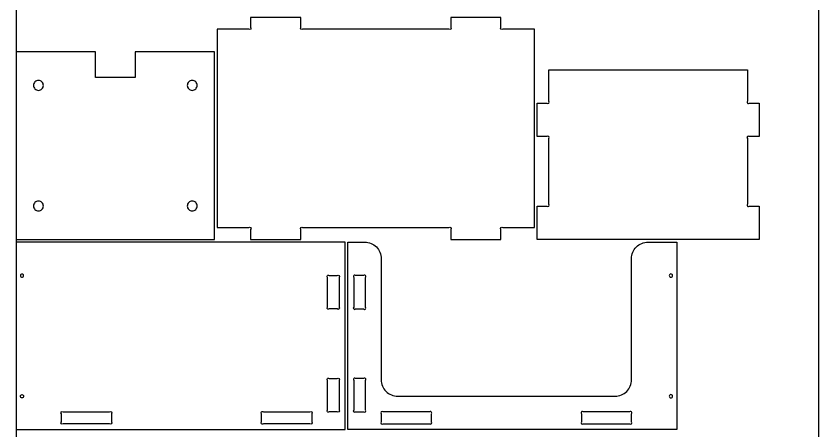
# Model space of a CAD drawing. Extents: x -767 to 4985, y -506 to 2808.
# Drawn here: x 2508 to 3728, y 969 to 1600 of the extents above; entities that cross this region are included whole.
import ezdxf

# ---------------------------------------------------------------- set-up
doc = ezdxf.new("R2010")
doc.units = 0
doc.layers.add('T5_LOGOLAYER_20', color=18, linetype='CONTINUOUS')

msp = doc.modelspace()

# ---------------------------------------------------------------- linework, layer by layer
at = {"layer": 'T5_LOGOLAYER_20'}
for points in [[(2507.9, 0), (3727.9, 0), (3727.9, 2440), (2507.9, 2440)], [(2628.7, 1545), (2507.9, 1545), (2507.9, 1260), (2809.5, 1260), (2809.5, 1545), (2688.7, 1545), (2688.7, 1506), (2628.7, 1506)], [(3007.9, 971), (3007.9, 1256), (2507.9, 1256), (2507.9, 971)]]:
    msp.add_lwpolyline(points, close=True, dxfattribs=at)
for points in [[(2813.5, 1449.8), (2813.5, 1278), (2861.4, 1278, -1), (2864.3, 1275.2), (2864.3, 1260), (2940.5, 1260), (2940.5, 1275.2, -1), (2943.3, 1278), (3165.6, 1278, -1), (3168.5, 1275.2), (3168.5, 1260), (3244.7, 1260), (3244.7, 1275.2, -1), (3247.5, 1278), (3295.5, 1278), (3295.5, 1449.8), (3295.5, 1579.6), (3247.5, 1579.6, -1), (3244.7, 1582.4), (3244.7, 1597.6), (3168.5, 1597.6), (3168.5, 1582.4, -1), (3165.6, 1579.6), (2943.3, 1579.6, -1), (2940.5, 1582.4), (2940.5, 1597.6), (2864.3, 1597.6), (2864.3, 1582.4, -1), (2861.4, 1579.6), (2813.5, 1579.6)], [(3317.5, 1413.6, 1), (3314.6, 1416.4), (3299.5, 1416.4), (3299.5, 1467.2), (3314.6, 1467.2, 1), (3317.5, 1470), (3317.5, 1518), (3489.3, 1518), (3619.1, 1518), (3619.1, 1470, 1), (3621.9, 1467.2), (3637.1, 1467.2), (3637.1, 1416.4), (3621.9, 1416.4, 1), (3619.1, 1413.6), (3619.1, 1313.6, 1), (3621.9, 1310.8), (3637.1, 1310.8), (3637.1, 1260), (3619.1, 1260), (3489.3, 1260), (3299.5, 1260), (3299.5, 1310.8), (3314.6, 1310.8, 1), (3317.5, 1313.6)], [(2541.9, 1501.7, 0.414214), (2534.4, 1494.2, 0.414214), (2541.9, 1486.7, 0.414214), (2549.4, 1494.2, 0.414214)], [(2775.5, 1501.7, 0.414214), (2768, 1494.2, 0.414214), (2775.5, 1486.7, 0.414214), (2783, 1494.2, 0.414214)], [(2541.9, 1318.3, 0.414214), (2534.4, 1310.8, 0.414214), (2541.9, 1303.3, 0.414214), (2549.4, 1310.8, 0.414214)], [(2775.5, 1318.3, 0.414214), (2768, 1310.8, 0.414214), (2775.5, 1303.3, 0.414214), (2783, 1310.8, 0.414214)], [(3062.7, 1046.8, 0.415425), (3087.8, 1021.8), (3418.1, 1021.8, 0.414214), (3443, 1046.8), (3443.1, 1231, -0.415413), (3468.2, 1256), (3511.9, 1256), (3511.8, 971), (3011.9, 971), (3011.9, 1256), (3037.7, 1256, -0.415393), (3062.7, 1230.9)], [(2516.9, 1207.7, 0.414214), (2514.4, 1205.2, 0.414214), (2516.9, 1202.7, 0.414214), (2519.4, 1205.2, 0.414214)], [(2980.9, 1157.2), (2980.9, 1202.4, -1), (2983.7, 1205.2), (2996, 1205.2, -1), (2998.9, 1202.4), (2998.9, 1157.2, -1), (2996, 1154.4), (2983.7, 1154.4, -1)], [(3038.9, 1157.2), (3038.9, 1202.4, 1), (3036, 1205.2), (3023.7, 1205.2, 1), (3020.9, 1202.4), (3020.9, 1157.2, 1), (3023.7, 1154.4), (3036, 1154.4, 1)], [(3500.4, 1205.2, 0.414214), (3502.9, 1202.7, 0.414214), (3505.4, 1205.2, 0.414214), (3502.9, 1207.7, 0.414214)], [(2983.7, 1048.8), (2996, 1048.8, -1), (2998.9, 1046), (2998.9, 1000.8, -1), (2996, 998), (2983.7, 998, -1), (2980.9, 1000.8), (2980.9, 1046, -1)], [(3036, 1048.8), (3023.7, 1048.8, 1), (3020.9, 1046), (3020.9, 1000.8, 1), (3023.7, 998), (3036, 998, 1), (3038.9, 1000.8), (3038.9, 1046, 1)], [(2519.4, 1021.8, -0.414214), (2516.9, 1019.3, -0.414214), (2514.4, 1021.8, -0.414214), (2516.9, 1024.3, -0.414214)], [(3500.4, 1021.8, 0.414214), (3502.9, 1019.3, 0.414214), (3505.4, 1021.8, 0.414214), (3502.9, 1024.3, 0.414214)], [(2650, 980), (2579.5, 980, -1), (2576.7, 982.8), (2576.7, 995.2, -1), (2579.5, 998), (2650, 998, -1), (2652.9, 995.2), (2652.9, 982.8, -1)], [(2957.1, 995.2), (2957.1, 982.8, -1), (2954.2, 980), (2883.7, 980, -1), (2880.9, 982.8), (2880.9, 995.2, -1), (2883.7, 998), (2954.2, 998, -1)], [(3062.7, 995.2), (3062.7, 982.8, 1), (3065.5, 980), (3136, 980, 1), (3138.9, 982.8), (3138.9, 995.2, 1), (3136, 998), (3065.5, 998, 1)], [(3369.7, 980), (3440.2, 980, 1), (3443.1, 982.8), (3443.1, 995.2, 1), (3440.2, 998), (3369.7, 998, 1), (3366.9, 995.2), (3366.9, 982.8, 1)]]:
    msp.add_lwpolyline(points, format="xyb", close=True, dxfattribs=at)

doc.saveas('drawing.dxf')
